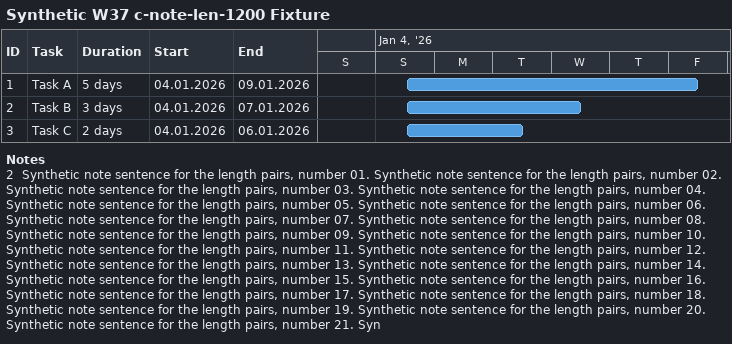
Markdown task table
Synthetic W37 c-note-len-1200 Fixture

| ID | Task | Duration | Start | Finish |
|---|---|---|---|---|
| 1 | Task A | 5d | 2026-01-04 | 2026-01-09 |
| 2 | Task B | 3d | 2026-01-04 | 2026-01-07 |
| 3 | Task C | 2d | 2026-01-04 | 2026-01-06 |

Notes
- 2: Synthetic note sentence for the length pairs, number 01. Synthetic note sentence for the length pairs, number 02. Synthetic note sentence for the length pairs, number 03. Synthetic note sentence for the length pairs, number 04. Synthetic note sentence for the length pairs, number 05. Synthetic note sentence for the length pairs, number 06. Synthetic note sentence for the length pairs, number 07. Synthetic note sentence for the length pairs, number 08. Synthetic note sentence for the length pairs, number 09. Synthetic note sentence for the length pairs, number 10. Synthetic note sentence for the length pairs, number 11. Synthetic note sentence for the length pairs, number 12. Synthetic note sentence for the length pairs, number 13. Synthetic note sentence for the length pairs, number 14. Synthetic note sentence for the length pairs, number 15. Synthetic note sentence for the length pairs, number 16. Synthetic note sentence for the length pairs, number 17. Synthetic note sentence for the length pairs, number 18. Synthetic note sentence for the length pairs, number 19. Synthetic note sentence for the length pairs, number 20. Synthetic note sentence for the length pairs, number 21. Syn
